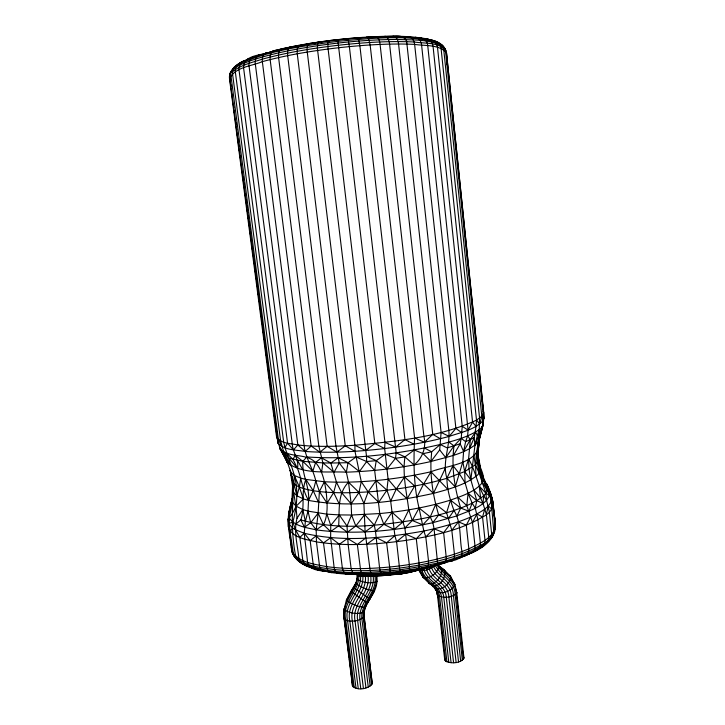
<?xml version="1.0" encoding="UTF-8"?>
<svg xmlns="http://www.w3.org/2000/svg" width="725" height="725" viewBox="0 0 725 725"><rect width="100%" height="100%" fill="white"/><g stroke="black" fill="none" stroke-linecap="round" stroke-linejoin="round"><path stroke-width="1.09" d="M363.524 610.577L364.131 611.338L364.104 615.67L372.269 683.829C368.092 689.122 357.217 691.106 352.468 685.85L344.04 618.733L344.203 608.701L345 608.121M372.269 683.829L364.022 616.64C362.908 603.155 376.837 594.509 376.946 581.033L376.909 581.658C370.711 583.906 362.391 582.764 356.972 579.021L357.09 573.665M356.99 574.526L357.579 575.287C357.633 591.283 340.378 602.058 344.602 619.603L353.039 686.883M491.033 538.421C482.768 548.49 470.208 553.583 458.499 558.54C469.709 553.048 488.813 548.363 491.695 534.397L489.321 511.56L486.593 500.395L485.886 493.172L479.098 472.945L478.047 450.316L479.243 439.984L482.56 426.146L483.203 414.446L445.567 51.303C444.162 43.817 435.245 39.938 428.357 39.902M493.227 534.488L491.985 537.252L494.359 532.784L495.048 528.752C494.042 512.783 492.819 495.737 482.288 482.75C479.696 468.64 476.452 454.348 479.243 439.984L483.285 424.179L483.747 412.715L446.482 52.834C444.815 43.446 434.139 40.709 426.264 38.76C403.526 34.863 380.29 36.223 357.398 37.718C329.105 40.038 300.884 44.017 273.307 50.877C264.507 55.716 242.984 53.659 243.582 67.869L292.302 444.162C292.728 452.717 299.316 459.677 297.486 468.423C301.6 478.998 302.688 490.49 308.542 500.413L307.989 511.134L305.397 521.42L304.201 533.256L307.599 562.328C309.965 572.36 324.147 569.923 331.678 572.596L315.873 569.08L314.587 567.775L313.164 563.987L310.146 540.614L304.201 533.256L295.519 529.794L292.402 527.854L288.686 523.495C287.009 514.605 290.725 505.978 292.655 497.459M357.579 575.287L358.821 575.904C358.984 591.935 341.557 602.937 345.807 620.319L354.262 687.744M358.821 575.904L360.624 576.321C361.123 592.497 343.414 603.427 347.592 620.827L356.038 688.369M360.624 576.321L362.881 576.511C363.85 592.823 345.816 603.889 349.831 621.08L358.268 688.714M372.197 575.233L365.418 576.466C367.031 592.987 348.607 603.934 352.359 621.062L360.778 688.75M368.073 576.185C370.366 592.914 351.67 603.762 355.014 620.79L363.415 688.478M370.647 575.686C373.565 592.588 354.806 603.408 357.606 620.265L365.971 687.925M372.967 575.007C376.402 592.035 357.815 602.892 359.944 619.531L368.282 687.119M374.87 575.242C378.205 591.89 360.316 602.538 361.875 618.643L370.185 686.113M376.23 575.523C379.338 591.709 362.183 602.122 363.27 617.655L371.544 684.989M376.909 581.658L376.946 575.487M292.447 498.492L288.659 513.373L289.148 517.913C295.093 526.649 306.802 527.546 316.191 529.884L323.441 524.755C328.452 514.533 327.211 503.132 326.205 492.193C324.637 481.699 322.761 470.842 315.565 462.568C306.022 452.536 289.592 458.68 280.067 448.784L276.479 436.278L229.526 79.079C227.985 67.914 241.498 64.471 249.418 61.117C271.368 53.505 294.332 49.309 317.233 45.775C343.759 41.95 370.529 39.522 397.345 39.458C412.289 40.083 428.248 39.15 442.15 45.539L443.772 49.88L481.826 416.268L483.176 420.509C474.503 430.007 460.828 432.336 449.201 436.405C428.049 442.141 406.399 445.83 384.667 448.548C358.313 451.566 331.706 453.343 305.207 451.448C296.135 449.808 285.188 450.424 278.164 443.464L229.653 77.439L229.644 75.101L231.23 71.095M478.437 548.834C484.445 544.357 493.426 540.089 493.788 531.543L490.453 492.991L482.66 475.872M478.591 461.182L478.083 456.795C479.497 463.212 483.122 471.64 476.108 476.189C463.674 485.56 448.141 489.312 433.414 493.408C392.678 502.334 349.939 507.926 308.542 500.413C309.792 486.828 301.817 474.639 302.823 461.317L306.865 456.968C351.616 459.804 396.675 454.557 440.274 444.479C453.651 440.818 467.543 437.429 479.216 429.635C481.953 429.073 485.741 418.234 481.681 427.795M381.921 36.603L393.711 36.25C397.11 37.02 398.125 41.008 398.569 43.998L441.099 432.435L439.685 449.908L430.958 461.517C430.433 479.606 433.45 497.631 438.661 514.913L432.87 522.689C394.708 530.99 355.078 535.041 316.191 529.884L310.708 522.734L307.989 511.134L302.751 509.548L296.172 506.186L292.619 502.57L291.948 500.232L292.764 482.025L290.852 472.292L286.828 460.783L287.444 462.749C303.911 475.029 326.966 471.105 346.342 472.165C374.789 471.214 403.163 467.725 430.958 461.517C447.026 456.868 465.314 454.158 478.011 442.386C481.192 432.417 484.998 421.542 483.376 410.903L483.928 418.397L483.067 416.612M366.796 604.043L365.219 607.459C358.594 607.151 351.697 604.133 346.441 600.101L350.891 591.355L355.866 583.108L356.537 583L354.543 586.77M307.989 511.134L326.921 514.161L330.763 525.426L330.636 537.696L334.134 567.53C334.279 570.475 336.726 574.871 340.188 573.031M444.797 50.614L444.86 48.539L442.368 45.34L440.438 44.189M479.334 439.567C481.79 464.48 446.944 465.133 430.985 471.767C396.086 479.542 360.153 483.548 324.383 481.763L319.381 491.559L318.139 513.128L316.191 529.884L316.453 541.883L319.462 565.418C319.788 568.327 321.809 571.599 325.081 571.454L320.124 570.303M439.694 563.932L450.116 560.851L451.43 561.023C456.315 559.908 463.429 558.069 461.97 551.571C459.288 538.032 461.598 522.616 453.968 510.454C450.171 500.105 447.044 489.393 446.917 478.282C441.888 462.106 450.37 446.482 448.838 430.442L406.942 44.098C407.033 35.951 398.496 35.271 392.343 36.468M494.115 515.221C498.211 527.718 492.782 540.161 480.367 545.245C461.499 555.722 440.265 560.951 419.231 565.056C391.355 569.995 362.826 572.197 334.578 569.605C320.613 567.566 304.446 566.424 293.951 555.848L293.407 553.846C291.006 535.44 285.704 516.472 292.438 498.32M279.895 447.089L280.067 448.784L290.924 465.822L283.638 451.802L280.602 440.782L232.544 73.841C231.329 66.582 239.404 64.335 243.953 60.873C239.223 62.486 234.356 66.347 235.326 71.911L283.665 442.06C286.176 453.533 291.305 464.045 294.305 475.446C298.573 490.798 296.933 506.938 292.827 522.127L288.686 523.495L291.93 551.372C299.081 562.781 314.451 564.141 326.477 566.606C350.673 569.859 375.251 568.817 399.439 565.944C423.083 562.827 446.727 557.978 468.848 548.834C478.944 543.741 493.199 538.63 495.483 526.06C493.952 511.66 493.426 496.607 486.475 483.548L490.453 492.991L492.719 501.111L495.483 526.06L494.794 530.084M230.251 80.611L229.526 79.079C234.356 67.053 251.675 66.202 262.341 61.634C287.363 54.837 313.028 50.732 338.747 47.723C363.923 44.986 389.298 43.219 414.637 44.388C425.022 46.074 438.96 44.162 446.482 52.834L446.582 57.139M384.667 448.548L384.966 442.386L338.167 43.056L337.614 39.612L327.655 40.818L328.108 49.01L374.852 443.528L384.667 448.548L388.102 479.234L386.905 490.182L390.666 501.075L394.88 535.666L396.593 541.684L399.983 572.116C379.293 574.617 358.322 575.505 337.56 573.357M415.389 37.211C419.132 37.637 421.216 41.461 421.578 44.878L462.242 426.318L461.2 438.326L454.004 445.875C451.24 466.927 454.475 487.934 460.719 508.08L456.995 515.883L432.87 522.689L430.242 516.952L419.05 508.007C413.413 485.125 413.567 461.381 414.6 437.972L370.149 44.959L368.554 38.642L367.802 37.528L366.279 37.256L376.347 36.585C379.266 37.863 379.556 41.688 380.09 44.433L423.898 436.223C426.472 447.189 422.829 457.656 414.147 464.97L404.976 456.904L396.176 452.853L349.368 46.608L348.281 40.237L347.275 38.742L363.143 37.473M445.947 50.569C438.48 41.832 424.524 43.69 414.147 41.996C388.881 40.772 363.56 42.521 338.448 45.24C312.792 48.249 287.191 52.354 262.251 59.178C251.403 62.776 239.196 65.241 230.641 73.334L278.391 439.386L278.164 443.464L277.856 440.12M291.368 547.058C291.341 558.857 303.675 566.125 313.889 568.482C307.346 565.881 298.102 563.633 295.718 556.202C290.236 529.395 292.755 502.461 294.305 475.446L290.852 472.292L296.951 495.809L303.413 498.945L308.542 500.413L313.236 490.716L315.801 481.001C313.137 468.785 305.515 458.173 304.138 445.612L255.282 63.709C254.638 59.876 256.523 54.52 261.1 54.638M339.146 503.793L333.654 492.601L324.383 481.763L305.868 479.415C300.712 492.347 305.27 506.675 300.83 519.925L304.509 527.32L310.708 522.734L318.139 513.128L323.441 524.755L330.645 531.552L338.647 525.861C339.726 510.853 336.953 494.097 348.507 482.17L346.342 472.165L348.072 462.695L356.029 456.995L366.669 461.526L374.653 470.398L379.773 513.554L383.806 524.32L394.128 529.44L402.892 522L408.791 509.856C406.58 492.357 402.284 474.558 404.976 456.904L414.256 449.971L423.137 453.642L430.958 461.517L431.656 451.82L440.274 444.479L447.153 447.923L460.176 443.791L461.2 438.326L465.631 441.688L470.326 439.595L474.241 437.528L476.071 426.345L476.506 420.156L437.51 47.424L436.985 45.086L434.42 41.388C402.701 34.764 369.877 38.452 337.923 41.316C304.998 45.684 271.277 49.971 240.573 63.329L238.978 67.516L239.014 69.917L287.571 443.192L293.417 449.935L297.839 444.978L249.019 65.794C248.322 61.752 250.669 56.523 255.318 56.613L251.294 58.19M422.512 568.327C404.215 575.958 381.83 575.297 361.956 575.07C346.831 572.696 368.608 576.031 382.519 575.016C398.496 574.019 414.428 571.4 429.698 566.506M291.812 550.792L288.36 526.694L288.197 518.819L289.058 520.768M292.538 480.358L290.218 470.28C292.248 486.321 295.863 502.081 297.032 518.257C293.426 531.534 297.676 545.137 298.863 558.413C299.262 561.784 302.135 564.666 305.597 564.712M292.483 478.174C291.097 484.282 298.673 486.919 303.186 488.442C315.665 492.003 328.751 492.538 341.647 492.782C377.145 492.656 412.806 488.278 446.917 478.282L455.282 486.901L462.831 461.762L463.601 451.53L465.631 441.688L467.634 435.861L468.078 430.124L427.732 45.557C427.56 38.905 420.881 37.129 415.443 37.628M463.338 555.894L464.961 555.939C470.172 552.305 481.164 551.589 480.394 543.134L477.92 519.78L475.292 508.225L476.778 500.622L470.851 479.859L474.929 445.349L477.349 435.489L475.528 432.046L470.326 439.595L468.604 458.934C475.382 470.443 477.367 483.901 483.647 495.619L483.013 503.467L486.348 514.279L488.759 537.298L488.124 541.321C462.786 560.053 430.269 565.11 399.865 569.85C368.228 572.977 334.714 575.605 304.355 564.24L302.833 560.461L299.833 537.424L295.519 529.794L292.827 522.127M355.866 583.108L346.441 600.101M352.468 685.85L350.755 670.208M480.204 470.661C483.847 485.523 504.827 506.521 482.551 517.025C459.496 530.691 432.617 535.884 406.517 540.315C376.755 544.52 346.287 546.55 316.453 541.883C306.566 539.409 287.462 537.343 288.686 523.495M483.303 424.007L481.155 431.611L477.349 435.489L479.216 429.635L479.588 418.18L441.09 48.584C440.791 42.92 435.208 40.781 430.505 39.766M470.752 553.257C473.996 552.622 475.373 548.997 475.002 546.016L472.492 522.507L466.8 505.624L468.087 493.227L465.106 482.868L464.653 471.594L462.831 461.762M364.131 611.338L364.05 612.036C357.978 614.655 349.242 613.531 344.076 609.39L344.203 608.701M478.092 447.552L478.582 443.111M478.826 440.882L479.071 438.661M428.656 566.651L425.04 568.427L452.599 560.606L454.185 558.168L454.43 554.181L451.811 530.274L446.591 512.747L450.47 500.114C461.725 495.954 474.358 492.338 482.288 482.75C486.493 474.358 477.086 465.631 478.083 456.795M326.776 41.08L317.795 42.186L317.342 47.986L366.497 456.206L376.257 460.647L386.951 469.075L395.506 458.318L396.176 452.853M321.628 471.884L322.906 462.903L318.864 446.301L270.144 59.577C269.845 56.496 270.09 52.345 273.307 50.877L281.572 49.11M356.972 579.021L357.062 578.405L355.839 583.48C361.231 587.322 367.965 590.259 374.571 590.821L367.439 603.227L350.891 591.355L351.371 591.609L354.045 587.712L353.573 587.458L369.986 599.131M361.893 574.771C372.405 577.29 385.763 575.097 397.11 574.227C404.913 573.384 411.51 571.744 418.189 569.46M289.683 511.478L288.659 513.373L292.619 502.57L289.148 517.913L291.803 514.505L296.172 506.186L303.413 498.945L299.343 487.046L294.305 475.446L300.748 478.119L299.343 487.046L296.951 495.809L293.462 492.402L292.764 482.025L290.218 470.28M494.359 532.784L494.649 530.981M448.358 574.925L450.542 576.257C451.521 584.468 437.121 594.554 431.828 585.002L432.689 585.981C439.984 587.105 446.428 577.127 444.679 570.457L440.555 567.149L444.679 570.457M374.653 470.398L376.257 460.647L385.31 454.276L395.506 458.318L403.816 466.728M318.221 42.267L308.125 43.699L307.028 47.37L307.264 52.064L354.897 445.259L354.987 451.322L361.277 481.645L358.975 492.447L351.163 503.857L351.58 515.022L355.812 525.997L365.11 531.887L370.158 570.493L371.137 573.538L371.717 574.263L372.84 573.892L351.752 573.828M289.746 510.309L291.948 500.232M456.995 515.883C468.803 510.608 485.859 506.983 490.453 493.218L492.202 498.347C489.973 508.461 478.844 512.729 470.579 517.07C455.599 523.532 439.767 527.691 423.835 531.017C384.567 538.068 343.46 542.527 304.201 533.256L299.833 537.424M486.348 514.279L488.333 505.905L491.441 508.887M364.403 610.26L365.228 607.033M293.281 488.405L292.8 490.209L292.683 485.832M483.747 412.715L481.826 416.268L479.796 423.953L476.506 420.156C438.553 437.501 395.977 441.317 354.897 445.259C335.911 446.446 316.789 447.08 297.839 444.978C290.798 443.283 279.995 443.881 276.479 436.278L277.167 438.199M285.26 457.892L280.067 448.784L287.444 462.749L284.073 455.345L283.638 451.802L297.486 468.423L292.972 459.369L295.202 455.391L302.823 461.317L312.847 471.168L315.565 462.568L321.356 457.783L330.817 463.039L336.482 482.234L333.654 492.601L327.066 503.159L319.381 491.559L315.801 481.001M480.168 547.719C483.502 546.985 485.388 543.46 484.989 540.216L482.551 517.025L484.735 509.068M295.918 523.994L300.83 519.925C340.034 531.053 381.894 525.426 421.415 518.819C438.761 515.239 456.152 510.88 472.165 503.132C478.527 499.398 488.858 494.858 487.735 485.94M481.155 431.611C476.76 445.92 474.748 461.245 476.108 476.189M442.513 569.143L443.782 569.515L450.542 576.257L454.829 584.749C451.947 591.473 437.556 597.273 434.565 587.685L437.266 591.972L438.208 595.841L445.54 661.082C451.104 663.846 460.203 663.611 463.973 658.173L456.668 592.135L456.822 593.014C452.4 597.835 442.839 598.687 437.447 595.053L436.323 589.996L434.801 587.277M483.176 420.509L483.919 418.452L483.203 414.446M473.933 490.064L480.612 498.102L483.013 503.467L476.778 500.622L468.087 493.227L472.165 503.132L468.984 511.252L460.719 508.08L450.47 500.114C427.496 507.219 403.689 511.288 379.773 513.554L374.29 525.127L365.11 531.887L363.896 503.413L368.128 491.922L376.121 480.521L386.905 490.182L378.713 502.343L368.128 491.922L361.277 481.645M482.56 426.146L474.929 445.349L474.241 437.528L469.51 448.739M355.757 574.001L353.827 574.372L352.921 573.656L351.127 568.545L348.154 544.52L347.021 526.051L351.58 515.022L379.773 513.554M425.212 568.463C455.499 559.274 400.209 575.65 397.101 573.901C384.105 575.097 370.248 577.091 357.561 574.291M390.666 501.075L396.321 488.994L404.541 476.932L414.7 486.022L407.06 498.746L396.321 488.994L388.102 479.234M445.467 467.951L433.414 493.408L414.609 475.201M417.093 496.969L423.454 484.282L430.985 471.767L447.833 489.411M472.492 522.507L476.95 513.962L482.551 517.025M344.511 573.384L328.878 571.699L326.939 568.672L323.468 542.925L330.636 537.696L339.382 544.257L342.372 568.183L344.393 573.285C386.072 575.052 428.683 569.859 467.598 554.362L468.858 550.955L468.848 548.834L466.302 525.181L470.579 517.07M290.462 531.353L292.402 527.854M231.375 70.896C233.803 66.945 237.827 63.129 242.603 62.432M298.537 45.566L289.773 47.107C287.064 48.91 287.535 52.807 287.68 55.644L335.992 446.192L339.237 462.967L334.007 472.283L322.906 462.903L302.823 461.317L289.212 458.155M426.264 38.76C430.106 39.132 432.698 42.766 433.061 46.409L472.573 422.186L468.078 430.124L462.242 426.318M369.478 575.333L385.854 575.306C377.544 576.438 369.913 575.442 361.956 575.07M453.478 455.318L460.176 443.791L463.601 451.53L470.326 439.595L467.634 435.861M284.798 447.742L287.571 443.192M297.032 518.257L302.751 509.548L305.397 521.42M453.968 510.454L448.403 518.611L438.661 514.913M366.497 456.206L366.669 461.526L359.428 471.576L348.072 462.695L338.194 457.783L330.817 463.039L322.906 462.903M489.411 539.962L488.396 541.357L486.538 542.146M442.667 563.135L444.815 562.999L445.612 562.065L446.382 558.785L443.637 532.639L449.79 524.619M451.811 530.274L458.463 521.819L466.302 525.181M330.763 525.426L339.282 514.895L351.58 515.022M265.975 52.843C262.604 54.221 261.979 58.417 262.341 61.634L311.161 446.056L319.87 452.21L327.156 446.346L278.608 57.574C278.391 54.629 278.264 50.569 281.264 48.956L290.861 47.071M428.257 39.241L407.133 36.912C411.519 35.733 414.374 40.627 414.637 44.388L455.898 428.393L449.201 436.405L441.099 432.435M408.9 570.421L418.316 569.288L419.077 568.228L419.05 562.926L416.277 538.711L423.835 531.017L419.05 508.007L412.271 520.505L404.876 527.981L409.326 564.567L409.471 570.62L396.847 572.016M417.772 568.917L427.17 567.512L428.294 566.388L428.52 561.05L425.783 536.881L434.076 528.788L432.87 522.689M234.229 67.271L237.791 64.706M233.985 67.57L230.233 72.872L229.517 76.759L230.242 78.309M384.096 36.54L385.274 36.313C388.464 37.31 389.108 41.253 389.588 44.116L432.762 434.375L424.397 442.25L414.6 437.972M311.161 446.056L305.207 451.448L297.839 444.978M298.754 45.349L297.141 49.092L297.259 53.795L345.263 445.83L354.987 451.322M377.807 575.732L369.777 575.877M393.82 572.351L390.684 573.14L390.295 572.243L386.615 542.798L394.88 535.666M481.826 416.268L476.506 420.156M438.598 565.273C439.078 572.324 430.088 579.212 423.327 577.671L418.28 569.179L419.023 569.986C424.632 571.871 430.904 568.898 435.208 565.31C440.782 576.003 455.137 580.924 455.155 594.844L462.36 660.267M381.423 573.901L380.244 571.744L379.583 567.865L375.487 531.262L383.806 524.32L392.017 512.258L402.892 522L404.876 527.981M396.593 541.684L405.755 534.189L416.277 538.711M356.881 37.908L357.96 38.207L358.531 39.34L359.872 45.684L404.94 439.586L395.678 447.108L384.966 442.386M310.146 540.614L316.018 535.938L323.468 542.925M364.149 574.082L362.609 574.463L361.866 573.738L360.669 570.711L357.353 544.502L365.509 538.122M345.263 445.83L336.926 452.155L327.156 446.346M374.852 443.528L365.59 450.515L354.897 445.259M366.886 544.212L376.012 537.506L386.615 542.798M238.679 64.081L240.455 62.821M339.382 544.257L347.592 538.43L357.353 544.502M242.096 61.824L248.285 58.888M246.038 60.528L248.584 59.359M246.5 59.803L260.139 54.973M431.701 566.288L434.692 565.128M432.218 566.107L435.127 565.02M431.901 566.307L434.973 565.165M425.04 568.427L430.587 566.669L417.944 570.403M451.43 561.023L452.599 560.606M430.288 566.868L432.073 566.252M418.207 569.768L423.59 568.092M257.756 55.698L274.775 50.75M359.446 574.49L360.443 575.306M264.543 53.65C312.031 41.298 361.431 35.434 410.495 37.156M444.815 562.999C412.57 571.889 378.867 575.741 345.453 574.001L344.393 573.285M425.466 568.273L411.22 571.898L418.144 570.231M377.408 575.251L393.947 574.028L411.365 570.974M423.137 453.642L431.656 451.82L424.515 448.023M347.184 599.539L346.496 599.684L344.076 609.39L344.04 618.733L344.602 619.603C350.601 622.394 359.31 621.416 364.022 616.64L363.497 614.809M411.356 571.744L397.119 574.091L393.947 574.028M411.302 571.862C409.335 573.484 371.979 576.148 397.101 573.901C397.762 573.62 404.577 574.843 404.287 572.279M358.404 574.898C352.123 571.672 360.878 576.348 357.697 574.544M299.633 45.358L308.778 43.754M412.226 569.85L414.446 569.478M382.474 574.707L389.733 574.155M395.506 458.318L404.976 456.904M402.882 571.255L404.885 570.974M337.56 39.757L346.197 38.851M366.669 461.526L376.257 460.647M385.618 574.807L389.86 574.907M381.758 573.421L385.772 573.094M330.817 463.039L348.072 462.695M362.881 576.511L365.418 576.466M369.659 575.768L377.553 575.686M424.669 567.757L425.575 567.802M326.921 514.161L339.282 514.895L347.021 526.051M345.453 574.001L346.595 574.127M359.799 575.233L362.645 575.559L362.174 575.505M330.21 572.442L338.865 573.493M421.225 38.416L423.201 38.751M375.74 575.858L375.351 574.998M436.504 42.213L439.848 43.708M300.748 478.119L305.868 479.415L313.236 490.716L318.474 502.235M357.896 574.744L360.216 575.369M305.76 565.572L319.136 570.077L315.873 569.08M443.637 532.639L434.076 528.788L437.583 562.908L436.522 565.219L427.17 567.512L426.418 567.186M433.922 40.926L435.643 41.787M404.94 439.586L414.002 444.208M356.573 574.064L358.141 574.862M306.539 565.21L308.424 566.189M432.762 434.375L440.365 438.716M303.639 564.394L297.304 559.963M431.013 584.423L428.575 582.655L432.689 585.981M338.647 525.861L347.402 532.232L355.812 525.997L364.621 514.614L374.29 525.127L375.487 531.262M440.093 567.376L441.706 568.554M455.898 428.393L461.562 432.571M448.993 442.168L454.004 445.875L445.803 457.692L439.685 449.908M446.591 512.747L435.734 504.301L430.242 516.952L422.748 524.873L412.271 520.505L408.791 509.856M296.507 558.993L293.951 555.848M458.073 497.477L466.8 505.624M291.93 551.372L292.474 553.365L295.03 556.537M422.539 576.765L429.436 583.625C434.71 585.755 438.942 590.721 439.586 596.476L446.917 661.862M286.665 453.143L292.972 459.369M438.462 565.083L441.443 568.083C443.084 574.762 437.392 582.891 430.677 584.033L424.623 578.115L420.346 570.493M450.85 577.544L438.879 566.542L437.827 564.63M453.805 582.809L454.62 583.652L456.822 593.014M472.573 422.186L476.071 426.345M444.642 659.116L445.54 661.082M339.237 462.967L346.342 472.165M485.895 483.865L488.659 488.097M465.106 482.868L459.478 473.86L452.953 465.568L446.917 478.282L464.653 471.594L475.364 464.852L478.355 460.611L478.228 449.609M483.647 495.619L486.593 500.395M472.165 503.132L475.292 508.225M371.708 681.681L372.333 682.696M491.767 499.443L492.719 501.111L493.154 505.452M418.678 569.034L422.294 575.478M419.023 569.986L423.327 577.671M297.522 460.42L302.697 469.664M433.586 566.669C438.634 577.562 453.343 581.939 453.451 595.66L460.674 661.191M473.905 455.508L475.364 464.852L479.098 472.945L477.277 462.695L476.923 452.5C478.917 466.71 482.796 480.738 490.453 492.991M436.758 564.793C443.093 574.671 456.261 580.308 456.306 593.938L463.483 659.243M449.69 575.369L454.829 584.749M479.47 466.257L480.213 467.661M482.578 475.654L483.358 477.141M287.444 462.749L280.756 448.267M336.482 482.234L341.647 492.782L351.163 503.857L348.507 482.17L358.975 492.447L363.896 503.413M278.391 439.386L281.744 446.428M490.345 493.227L492.719 501.111M487.327 490.789C481.998 477.349 477.893 463.257 478.147 448.666M423.835 531.017L425.783 536.881M481.155 471.794L482.188 474.911M292.864 552.559L293.534 555.132M487.97 488.496L489.792 495.882L485.886 493.172L479.27 486.185L480.612 498.102M428.711 567.013C431.212 579.828 448.376 582.991 448.847 596.838L456.125 662.469M426.046 567.013C427.705 580.444 445.34 583.471 446.274 597.11L453.578 662.732M423.844 568.4C425.747 581.269 442.531 584.169 443.763 597.137L451.077 662.713M421.642 568.509C423.327 581.405 439.912 584.305 441.48 596.92L448.802 662.414M431.013 565.781C433.84 578.604 451.158 582.039 451.294 596.349L458.544 661.943M436.323 589.996L437.447 595.053M276.977 435.698L277.412 437.909M494.876 522.825L495.483 526.06M463.801 657.14L463.973 658.173M230.695 83.973L230.985 86.212M232.018 94.051L232.308 96.289M233.486 105.252L233.785 107.499M234.22 110.852L234.519 113.1M235.697 122.054L235.987 124.301M236.432 127.663L236.722 129.902M237.166 133.264L237.465 135.502M237.9 138.865L238.199 141.103M238.634 144.465L238.933 146.704M239.377 150.066L239.667 152.304M240.111 155.667L240.401 157.905M242.902 176.945L243.201 179.193M243.645 182.546L243.935 184.793M245.113 193.747L245.413 195.995M245.847 199.348L246.147 201.595M246.582 204.958L246.881 207.196M247.325 210.558L247.615 212.797M248.059 216.159L248.349 218.397M248.793 221.759L249.092 223.998M249.527 227.36L249.826 229.598M250.116 231.837L250.56 235.199M252.327 248.639L252.617 250.877M253.795 259.84L254.094 262.087M254.529 265.441L254.828 267.688M255.273 271.041L255.562 273.289M256.007 276.642L256.297 278.889M256.741 282.252L257.031 284.49M257.475 287.852L257.774 290.091M258.209 293.453L258.508 295.691M258.952 299.053L259.242 301.292M259.686 304.654L259.976 306.892M261.743 320.332L262.042 322.571M263.22 331.533L263.51 333.781M263.954 337.134L264.244 339.382M264.688 342.735L264.978 344.982M265.423 348.335L265.722 350.583M266.157 353.936L266.456 356.183M266.9 359.546L267.19 361.784M267.634 365.146L267.924 367.385M268.368 370.747L268.658 372.985M269.102 376.347L269.401 378.586M269.836 381.948L270.135 384.187M270.425 386.425L270.724 388.663M271.168 392.026L271.458 394.264M272.636 403.227L272.926 405.474M273.37 408.827L273.669 411.075M274.104 414.428L274.403 416.676M274.847 420.029L275.138 422.276M275.582 425.629L275.872 427.877M276.316 431.239L276.606 433.478M288.532 524.238L288.967 527.528M289.402 530.818L289.683 533.02M290.118 536.31L290.408 538.503M290.698 540.696L291.124 543.986M481.781 398.614L482.071 400.853M482.506 404.206L482.941 407.55M344.167 617.754L345.426 627.805M345.707 630.034L346.133 633.378M346.414 635.617L349.069 656.823M349.35 659.052L349.767 662.396M350.048 664.635L350.474 667.979M363.633 615.924L363.914 618.153M364.322 621.497L364.593 623.727M365.001 627.071L365.282 629.3M365.826 633.759L366.098 635.979M366.515 639.323L366.787 641.553M367.194 644.897L367.466 647.126M367.883 650.47L368.155 652.699M368.699 657.158L368.971 659.388M369.388 662.732L369.659 664.961M370.067 668.305L370.339 670.534M370.892 674.993L371.164 677.222M479.216 429.635L479.66 433.514L478.011 442.386L478.047 450.316M437.338 594.174L444.769 660.149M442.413 633.469L442.667 635.707M446.482 52.834L483.022 407.522M493.362 507.627L493.906 513.055M446.944 61.652L447.207 65.042M492.202 498.347L492.719 506.286M288.197 518.819L288.36 526.694M468.604 458.934L464.653 471.594L470.851 479.859L469.039 469.32L468.604 458.934"/></g></svg>
